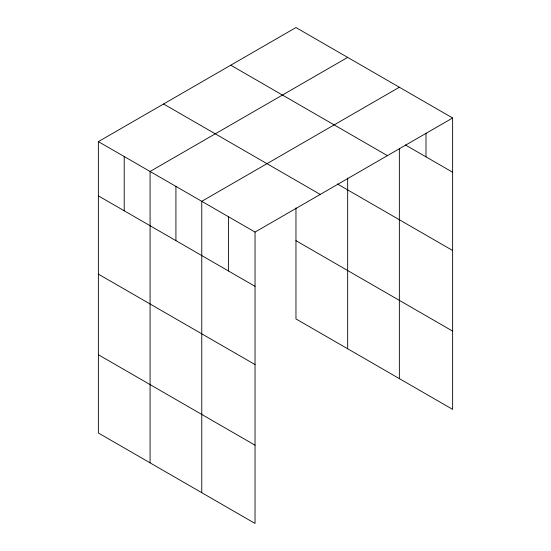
<?xml version="1.0" encoding="UTF-8"?>
<svg xmlns="http://www.w3.org/2000/svg" width="551" height="551" viewBox="0 0 551 551"><rect width="100%" height="100%" fill="white"/><g stroke="black" fill="none" stroke-linecap="round" stroke-linejoin="round"><path stroke-width="0.83" d="M399.358 148.295L399.358 378.62M98.374 141.628L255.037 232.074L255.037 523.45L98.374 433.003L98.374 141.628L295.963 27.55L452.626 117.997L452.626 409.372L295.963 318.926L295.963 207.92M347.66 57.4L150.072 171.471L150.072 462.847M399.358 87.244L201.769 201.322L201.769 492.697M255.037 232.074L452.626 117.997M405.281 144.906L452.626 172.243M230.759 65.197L387.422 155.644M337.322 183.931L452.626 250.498M163.578 103.981L320.241 194.427M295.963 240.677L452.626 331.123M98.374 195.874L255.037 286.32M98.374 274.129L255.037 364.576M98.374 354.748L255.037 445.194M425.992 133.135L425.992 156.87M347.66 177.987L347.66 348.776M228.403 216.695L228.403 270.947M175.921 186.396L175.921 240.642M124.223 156.553L124.223 210.799"/></g></svg>
